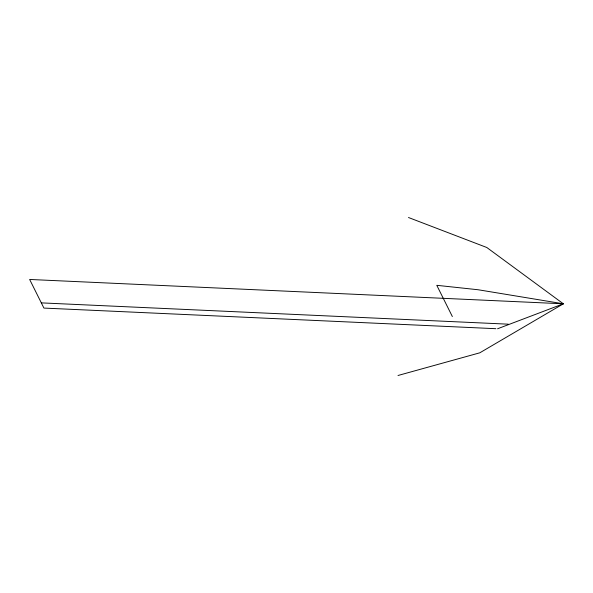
<?xml version="1.0" encoding="UTF-8"?>
<svg xmlns="http://www.w3.org/2000/svg" width="593" height="593" viewBox="0 0 593 593"><rect width="100%" height="100%" fill="white"/><g stroke="black" fill="none" stroke-linecap="round" stroke-linejoin="round"><path stroke-width="0.89" d="M408.481 217.505L486.786 247.489L563.35 303.801L479.804 352.813L397.999 375.495M497.564 328.774L563.35 303.801L478.106 289.747L436.782 285.315L452.348 316.543M563.35 303.801L29.65 279.459L43.919 308.078L495.896 328.7M41.325 302.875L508.312 324.178"/></g></svg>
